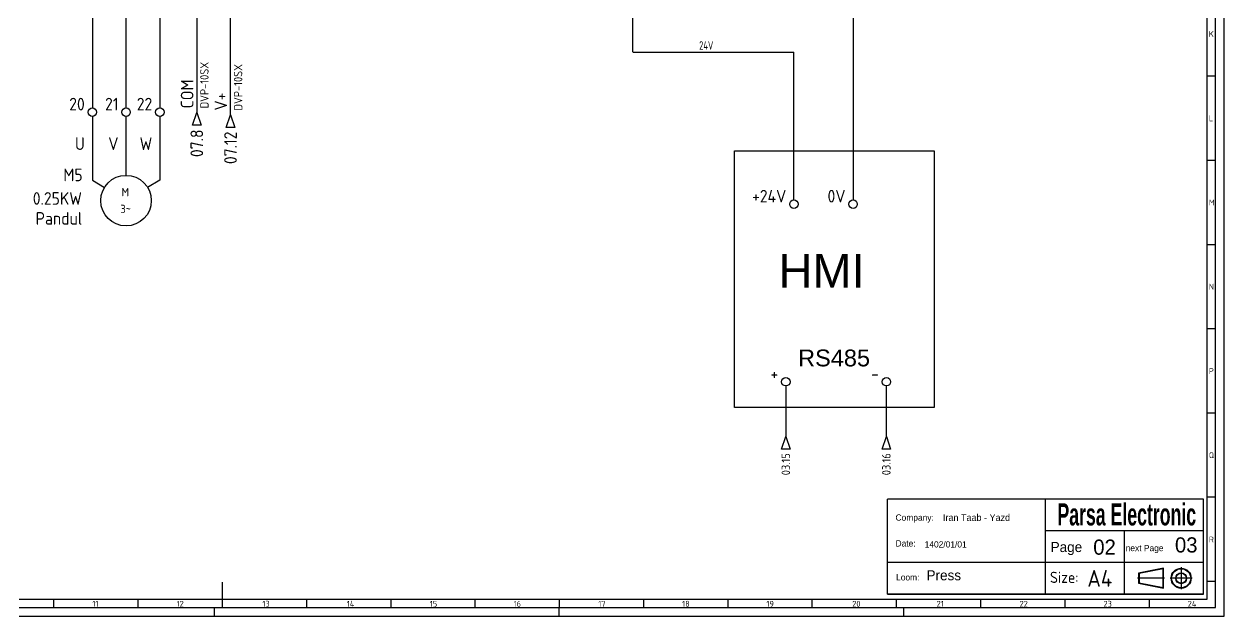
# Model space of a CAD drawing. Header units: millimetres. Extents: x 0 to 1189, y 5 to 846.
# Drawn here: x 477 to 1189, y 5 to 356 of the extents above; entities that cross this region are included whole.
import ezdxf
from ezdxf.enums import TextEntityAlignment as Align

# ---------------------------------------------------------------- set-up
doc = ezdxf.new("R2010")
doc.units = ezdxf.units.MM
doc.header["$LTSCALE"] = 12
for name, color, linetype in [('035', 5, 'Continuous'), ('07', 7, 'Continuous'), ('DESC', 1, 'Continuous'), ('MISC', 2, 'Continuous'), ('RED_2.5mm^2', 1, 'Continuous'), ('SYMS', 7, 'Continuous'), ('TAGS', 51, 'Continuous'), ('TERMS', 4, 'Continuous'), ('WIRENO', 70, 'Continuous'), ('WIREREF_DEST', 7, 'Continuous'), ('XREF', 7, 'Continuous')]:
    doc.layers.add(name, color=color, linetype=linetype)
doc.styles.add('AA', font='', dxfattribs={"height": 1})
doc.styles.add('ACISOTS', font='isocp.shx')
doc.styles.add('ISO Proportional', font='isocp.shx')
doc.styles.add('RAAD', font='swisscb.ttf', dxfattribs={"width": 0.7})
doc.styles.add('WD_IEC', font='isocp2.shx', dxfattribs={"width": 0.9, "height": 4})
doc.styles.get('AA').set_extended_font_data('Zar')

# ---------------------------------------------------------------- blocks, each defined once
blk = doc.blocks.new('IEC_border_a0')
at = {"layer": '035', "color": 0}
for p, q in [((1189, 0), (1189, 841)), ((1183.98, 320.5), (1179, 320.5)), ((1184, 270.46), (1179.02, 270.46)), ((1184, 270.46), (1179.02, 270.46)), ((1184, 220.46), (1179.02, 220.46)), ((1184, 170.46), (1179.02, 170.46)), ((1184, 120.46), (1179.02, 120.46)), ((1184, 70.46), (1179.02, 70.46)), ((1184.02, 20.42), (1179.03, 20.42)), ((494.5, 10), (494.5, 5)), ((544.5, 10), (544.5, 5)), ((594.5, 10), (594.5, 5)), ((644.5, 10), (644.5, 5)), ((694.5, 10), (694.5, 5)), ((744.5, 10), (744.5, 5)), ((744.5, 10), (744.5, 5)), ((794.5, 10), (794.5, 5)), ((844.5, 10), (844.5, 5)), ((894.5, 10), (894.5, 5)), ((944.5, 10), (944.5, 5)), ((994.5, 10), (994.5, 5)), ((1044.5, 10), (1044.5, 5)), ((1094.5, 10), (1094.5, 5)), ((1144.5, 10), (1144.5, 5)), ((0, 0), (1189, 0)), ((590, 0), (590, 5)), ((794.5, 0), (794.5, 5)), ((999, 0), (999, 5))]:
    blk.add_line(p, q, dxfattribs=at)
blk.add_lwpolyline([(10, 10), (1179, 10), (1179, 831), (10, 831)], close=True, dxfattribs=at)
at = {"layer": '07', "color": 0}
blk.add_line((594.5, 20), (594.5, 10), dxfattribs=at)
blk.add_lwpolyline([(5, 5), (1184, 5), (1184, 836), (5, 836)], close=True, dxfattribs=at)
at = {"layer": '035', "color": 0, "style": 'ISO Proportional'}
for s, p in [('K', (1180, 343.75)), ('L', (1180.02, 293.72)), ('M', (1180.02, 243.72)), ('N', (1180.02, 193.72)), ('P', (1180.02, 143.72)), ('Q', (1180.02, 93.72)), ('R', (1180.03, 43.68)), ('11', (517.49, 5.5)), ('12', (567.49, 5.5)), ('13', (618.42, 5.5)), ('14', (668.46, 5.5)), ('15', (717.72, 5.5)), ('16', (767.49, 5.5)), ('17', (817.72, 5.5)), ('18', (867.49, 5.5)), ('19', (917.49, 5.5)), ('20', (968.42, 5.5)), ('21', (1018.46, 5.5)), ('22', (1067.72, 5.5)), ('23', (1117.49, 5.5)), ('24', (1167.49, 5.5))]:
    blk.add_text(s, height=3.5, dxfattribs=at).set_placement(p)
blk = doc.blocks.new('VMO13')
blk.add_circle((0, 0), 7.5)
at = {"style": 'WD_IEC'}
for tag, p in [('INST', (-12.88, 12.75)), ('LOC', (-12.88, 9.25)), ('TAG1', (-12.88, 5.75)), ('DESC1', (-12.88, 1.5)), ('DESC2', (-12.88, -2)), ('DESC3', (-12.88, -5.5)), ('RATING1', (-12.88, -9)), ('RATING2', (-12.88, -12.5)), ('RATING3', (-12.88, -16)), ('RATING4', (-12.95, -19.58))]:
    blk.add_attdef(tag, text='', height=2.5, dxfattribs=at).set_placement(p, align=Align.RIGHT)
blk.add_attdef('TERM02', (-0.69, 7.75), '', height=2, rotation=90, dxfattribs=at)
at = {"style": 'WD_IEC', "flags": 1}
for tag, p, height in [('X2TERM02', (0, 7.5), 0.32), ('MFG', (12.75, 9), 1.5), ('CAT', (12.75, 6.5), 1.5), ('X0TERM01', (-6.4, 3.9), 0.32), ('X0TERM03', (6.4, 3.9), 0.32), ('X4LINK', (-7.5, 0), 0.32), ('X1LINK', (7.5, 0), 0.32), ('X8TERM04', (0, -7.5), 0.32), ('ASSYCODE', (1, -9), 1), ('FAMILY', (1, -10.5), 1), ('CATDESC', (1, -12), 1)]:
    blk.add_attdef(tag, p, '', height=height, dxfattribs=at)
at = {"style": 'WD_IEC'}
for tag, p in [('TERM01', (-7.35, 4.34)), ('TERM03', (9.35, 4.53)), ('TERM04', (-0.59, -7.92))]:
    blk.add_attdef(tag, text='', height=2, rotation=90, dxfattribs=at).set_placement(p, align=Align.RIGHT)
for tag, p in [('M', (-0.22, 1.27)), ('3~', (-0.12, -3.73))]:
    blk.add_attdef(tag, text='', height=2.5, dxfattribs=at).set_placement(p, align=Align.CENTER)
at = {"lineweight": 15, "style": 'WD_IEC'}
blk.add_attdef('XREF', text='', height=2.5, dxfattribs=at).set_placement((-13.19, -22.86), align=Align.RIGHT)
blk = doc.blocks.new('VT0002')
blk.add_circle((0, 0), 1.25)
at = {"style": 'WD_IEC', "flags": 1}
for tag, p, height in [('ASSYCODE', (2.75, 10.75), 1), ('CATDESC', (2.75, 9.25), 1), ('MFG', (2.75, 7.25), 1.5), ('CAT', (2.75, 4.75), 1.5), ('X4PIN01', (-1.25, 1), 0.25), ('X4TERM01', (-1.25, 0), 0.25), ('X4TERMDESC01', (-1.25, 0.5), 0.4), ('STRIPSEQ', (0, 0), 0.025), ('X2PIN01', (0, 2.25), 0.25), ('X2TERM01', (0, 1.25), 0.25), ('X8PIN01', (0, -0.25), 0.25), ('X2TERMDESC01', (0, 1.75), 0.4), ('X1PIN01', (1.25, 1), 0.25), ('X1TERM01', (1.25, 0), 0.25), ('X1TERMDESC01', (1.25, 0.5), 0.4), ('LINKTERM', (0, -0.04), 0.025), ('X8TERM01', (0, -1.25), 0.25), ('X8TERMDESC01', (0, -0.75), 0.4)]:
    blk.add_attdef(tag, p, '', height=height, dxfattribs=at)
at = {"style": 'WD_IEC'}
for tag, p in [('INST', (-2.25, 6.5)), ('LOC', (-2.25, 3.5)), ('DESC2', (-2.25, -9.25)), ('DESC1', (-2.25, -6.25)), ('DESC3', (-2.25, -12.25))]:
    blk.add_attdef(tag, text='', height=2.5, dxfattribs=at).set_placement(p, align=Align.RIGHT)
at = {"style": 'WD_IEC', "flags": 8}
for tag, height, p in [('TAGSTRIP', 2.5, (-2.25, 0.5)), ('TERM01', 2, (-2.25, -3.25))]:
    blk.add_attdef(tag, text='', height=height, dxfattribs=at).set_placement(p, align=Align.RIGHT)
blk = doc.blocks.new('HA1D4')
blk.add_lwpolyline([(0, 0), (1.25, -3.75), (-1.25, -3.75)], close=True)
at = {"style": 'WD_IEC', "flags": 8}
blk.add_attdef('WIRENO', (-1, 1.25), '', height=2.5, rotation=90, dxfattribs=at)
at = {"style": 'WD_IEC'}
blk.add_attdef('DESC1', text='', height=2.5, rotation=90, dxfattribs=at).set_placement((1, 1.25), align=Align.TOP_LEFT)
at = {"style": 'WD_IEC', "flags": 1}
blk.add_attdef('X2TERM01', (0, 0), '', height=0.32, dxfattribs=at)
blk.add_attdef('SIGCODE', text='', height=1, dxfattribs=at).set_placement((-2.5, -3.2), align=Align.RIGHT)
at = {"style": 'WD_IEC'}
blk.add_attdef('XREF', text='', height=2.5, rotation=90, dxfattribs=at).set_placement((0, -5), align=Align.MIDDLE_RIGHT)
blk = doc.blocks.new('WD_WNH')
at = {"linetype": 'Continuous', "style": 'WD_IEC', "width": 0.8}
blk.add_attdef('WIRENO', text='', height=2.5, dxfattribs=at).set_placement((0, 0.75), align=Align.CENTER)
at = {"style": 'WD_IEC', "flags": 1}
for tag, p in [('W08USER', (0, 0.375)), ('W04USER', (0, 0.875)), ('W05USER', (0, 0.75)), ('W09USER', (0, 0.25)), ('W03USER', (0, 1)), ('W06USER', (0, 0.625)), ('W07USER', (0, 0.5)), ('W02USER', (0, 1.125)), ('W01USER', (0, 1.25)), ('W10USER', (0, 0.125))]:
    blk.add_attdef(tag, text='', height=0.08, dxfattribs=at).set_placement(p, align=Align.CENTER)

msp = doc.modelspace()

# ---------------------------------------------------------------- linework, layer by layer
for p, q in [((1176.82, 74.23), (989.37, 74.23)), ((989.37, 17.99), (989.37, 74.23)), ((1083.09, 17.99), (1083.09, 74.23)), ((1176.82, 17.99), (1176.82, 74.23)), ((1176.82, 55.48), (1083.09, 55.48)), ((1129.96, 36.74), (1129.96, 55.48)), ((1176.82, 36.74), (989.37, 36.74)), ((1129.96, 17.99), (1129.96, 36.74)), ((1153.16, 33.3), (1138.32, 30.33)), ((1138.32, 30.33), (1138.32, 24.4)), ((1152.87, 32.94), (1138.62, 30.09)), ((1138.62, 30.09), (1138.62, 24.64)), ((1152.87, 21.79), (1152.87, 32.94)), ((1153.16, 21.43), (1153.16, 33.3)), ((1163.58, 33.9), (1163.58, 20.84)), ((1153.76, 27.37), (1137.73, 27.37)), ((1138.32, 24.4), (1153.16, 21.43)), ((1138.62, 24.64), (1152.87, 21.79)), ((1170.11, 27.37), (1157.05, 27.37)), ((989.37, 18.03), (1176.82, 18.03)), ((989.37, 17.99), (1176.82, 17.99))]:
    msp.add_line(p, q)
at = {"color": 0}
msp.add_lwpolyline([(898.45, 281.04), (1017.06, 281.04), (1017.06, 128.8), (898.45, 128.8)], close=True, dxfattribs=at)
for radius in [5.94, 5.64, 3.26, 2.97]:
    msp.add_circle((1163.58, 27.37), radius)
at = {"layer": 'RED_2.5mm^2', "color": 0}
for p, q in [((838.07, 467.39), (838.07, 339.7)), ((517.47, 394.79), (517.47, 306.59)), ((537.47, 306.59), (537.47, 394.79)), ((557.53, 394.79), (557.53, 306.59)), ((579.46, 393.47), (579.46, 303.8)), ((599.46, 302.53), (599.46, 393.47)), ((968.91, 366.24), (968.91, 251.94)), ((838.3, 339.7), (933.78, 339.7)), ((933.78, 251.94), (933.78, 339.7)), ((517.47, 301.59), (517.47, 263.75)), ((537.47, 266.56), (537.47, 301.59)), ((557.53, 301.59), (557.53, 263.75)), ((517.47, 263.75), (524.67, 259.37)), ((537.47, 266.56), (537.47, 266.56)), ((557.53, 263.75), (550.28, 259.37)), ((928.97, 141.54), (928.97, 111.58)), ((988.65, 111.58), (988.65, 141.54))]:
    msp.add_line(p, q, dxfattribs=at)

# ---------------------------------------------------------------- block references
at = {"color": 0}
msp.add_blockref('IEC_border_a0', (0, 4.94), dxfattribs=at)
at = {"layer": 'SYMS'}
ref = msp.add_blockref('HA1D4', (579.46, 303.8), dxfattribs=dict(at, xscale=2, yscale=2, zscale=2))
ref.add_attrib('XREF', '07.8', dxfattribs={"layer": 'XREF', "height": 7.5, "rotation": 90, "style": 'WD_IEC'}).set_placement((579.46, 293.8), align=Align.MIDDLE_RIGHT)
ref.add_attrib('DESC1', 'DVP-10SX', dxfattribs={"layer": 'DESC', "height": 5, "rotation": 90, "style": 'WD_IEC'}).set_placement((581.46, 306.3), align=Align.TOP_LEFT)
ref.add_attrib('WIRENO', 'COM', (577.46, 306.3), dxfattribs={"layer": 'WIREREF_DEST', "height": 7.5, "rotation": 90, "style": 'WD_IEC', "flags": 8})
ref = msp.add_blockref('HA1D4', (599.46, 302.53), dxfattribs=dict(at, xscale=2, yscale=2, zscale=2))
ref.add_attrib('XREF', '07.12', dxfattribs={"layer": 'XREF', "height": 7.5, "rotation": 90, "style": 'WD_IEC'}).set_placement((599.46, 292.53), align=Align.MIDDLE_RIGHT)
ref.add_attrib('DESC1', 'DVP-10SX', dxfattribs={"layer": 'DESC', "height": 5, "rotation": 90, "style": 'WD_IEC'}).set_placement((601.46, 305.03), align=Align.TOP_LEFT)
ref.add_attrib('WIRENO', 'V+', (597.46, 305.03), dxfattribs={"layer": 'WIREREF_DEST', "height": 7.5, "rotation": 90, "style": 'WD_IEC', "flags": 8})
at = {"layer": 'SYMS', "color": 0}
ref = msp.add_blockref('VT0002', (517.47, 304.09), dxfattribs=dict(at, xscale=2, yscale=2, zscale=2))
ref.add_attrib('TERM01', 'U', dxfattribs={"layer": 'TERMS', "height": 7.5, "style": 'WD_IEC', "flags": 8}).set_placement((512.97, 281.62), align=Align.RIGHT)
ref.add_attrib('TAGSTRIP', '20', dxfattribs={"layer": 'TAGS', "height": 7.5, "style": 'WD_IEC', "flags": 8}).set_placement((512.97, 305.09), align=Align.RIGHT)
ref = msp.add_blockref('VT0002', (537.47, 304.09), dxfattribs=dict(at, xscale=2, yscale=2, zscale=2))
ref.add_attrib('TERM01', 'V', dxfattribs={"layer": 'TERMS', "height": 7.5, "style": 'WD_IEC', "flags": 8}).set_placement((532.97, 281.62), align=Align.RIGHT)
ref.add_attrib('TAGSTRIP', '21', dxfattribs={"layer": 'TAGS', "height": 7.5, "style": 'WD_IEC', "flags": 8}).set_placement((532.97, 305.09), align=Align.RIGHT)
ref = msp.add_blockref('VT0002', (557.53, 304.09), dxfattribs=dict(at, xscale=2, yscale=2, zscale=2))
ref.add_attrib('TERM01', 'W', dxfattribs={"layer": 'TERMS', "height": 7.5, "style": 'WD_IEC', "flags": 8}).set_placement((553.03, 281.62), align=Align.RIGHT)
ref.add_attrib('TAGSTRIP', '22', dxfattribs={"layer": 'TAGS', "height": 7.5, "style": 'WD_IEC', "flags": 8}).set_placement((553.03, 305.09), align=Align.RIGHT)
ref = msp.add_blockref('VMO13', (537.47, 251.56), dxfattribs=dict(at, xscale=2, yscale=2, zscale=2))
ref.add_attrib('M', 'M', dxfattribs={"layer": 'MISC', "height": 5, "style": 'WD_IEC'}).set_placement((537.03, 254.09), align=Align.CENTER)
ref.add_attrib('3~', '3~', dxfattribs={"layer": 'MISC', "height": 5, "style": 'WD_IEC'}).set_placement((537.23, 244.09), align=Align.CENTER)
ref.add_attrib('DESC2', 'Pandul', dxfattribs={"layer": 'DESC', "height": 7.5, "style": 'WD_IEC'}).set_placement((511.46, 237.24), align=Align.RIGHT)
ref.add_attrib('DESC1', '0.25KW', dxfattribs={"layer": 'DESC', "height": 7.5, "style": 'WD_IEC'}).set_placement((511.3, 249.09), align=Align.RIGHT)
ref.add_attrib('TAG1', 'M5', dxfattribs={"layer": 'TAGS', "height": 7.5, "style": 'WD_IEC'}).set_placement((511.72, 263.06), align=Align.RIGHT)
ref = msp.add_blockref('VT0002', (933.78, 249.44), dxfattribs=dict(at, xscale=2, yscale=2, zscale=2))
ref.add_attrib('TAGSTRIP', '+24V', dxfattribs={"layer": 'TAGS', "height": 7.5, "style": 'WD_IEC', "flags": 8}).set_placement((929.28, 250.44), align=Align.RIGHT)
ref = msp.add_blockref('VT0002', (968.91, 249.44), dxfattribs=dict(at, xscale=2, yscale=2, zscale=2))
ref.add_attrib('TAGSTRIP', '0V', dxfattribs={"layer": 'TAGS', "height": 7.5, "style": 'WD_IEC', "flags": 8}).set_placement((964.41, 250.44), align=Align.RIGHT)
ref = msp.add_blockref('VT0002', (928.97, 144.04), dxfattribs=dict(at, xscale=2, yscale=2, zscale=2))
ref.add_attrib('TAGSTRIP', '+', dxfattribs={"layer": 'TAGS', "height": 7.5, "style": 'WD_IEC', "flags": 8}).set_placement((924.47, 145.04), align=Align.RIGHT)
ref = msp.add_blockref('VT0002', (988.65, 144.04), dxfattribs=dict(at, xscale=2, yscale=2, zscale=2))
ref.add_attrib('TAGSTRIP', '-', dxfattribs={"layer": 'TAGS', "height": 7.5, "style": 'WD_IEC', "flags": 8}).set_placement((984.15, 145.04), align=Align.RIGHT)
at = {"layer": 'SYMS'}
ref = msp.add_blockref('HA1D4', (928.97, 111.58), dxfattribs=dict(at, xscale=2, yscale=2, zscale=2))
ref.add_attrib('XREF', '03.15', dxfattribs={"layer": 'XREF', "height": 5, "rotation": 90, "style": 'WD_IEC'}).set_placement((928.97, 101.58), align=Align.MIDDLE_RIGHT)
ref = msp.add_blockref('HA1D4', (988.65, 111.58), dxfattribs=dict(at, xscale=2, yscale=2, zscale=2))
ref.add_attrib('XREF', '03.16', dxfattribs={"layer": 'XREF', "height": 5, "rotation": 90, "style": 'WD_IEC'}).set_placement((988.65, 101.58), align=Align.MIDDLE_RIGHT)
at = {"layer": 'WIRENO', "color": 0}
ref = msp.add_blockref('WD_WNH', (881.8, 339.7), dxfattribs=dict(at, xscale=2, yscale=2, zscale=2))
ref.add_attrib('WIRENO', '24V', dxfattribs={"linetype": 'Continuous', "height": 5, "style": 'WD_IEC', "width": 0.8}).set_placement((881.8, 341.2), align=Align.CENTER)

# ---------------------------------------------------------------- texts
at = {"color": 30, "style": 'RAAD', "width": 0.7}
msp.add_text('Parsa Electronic ', height=13.0966, dxfattribs=at).set_placement((1090.16, 58.71))
at = {"color": 7, "ltscale": 0.5, "style": 'AA'}
for s, height, p in [('Company:', 3.728, (994.09, 61.53)), ('Iran Taab - Yazd', 4, (1022.21, 61.39)), ('Date:', 3.728, (994.09, 46.19)), ('02', 9, (1111.42, 41.33)), ('03', 9, (1159.9, 42.64)), ('1402/01/01', 3.728, (1011.37, 45.6)), ('Page', 6, (1086.12, 42.91)), ('next Page ', 3.728, (1130.65, 43.43)), ('Loom:', 3.728, (994.41, 26.06)), ('Press', 6, (1012.47, 26.14))]:
    msp.add_text(s, height=height, dxfattribs=at).set_placement(p)
at = {"style": 'ACISOTS'}
for s, height, p in [('Size:', 6.633, (1085.75, 24.58)), ('A4', 9.949, (1107.9, 22.29))]:
    msp.add_text(s, height=height, dxfattribs=at).set_placement(p)
at = {"color": 0, "char_height": 10, "attachment_point": 1}
for s, width, heights, insert in [('\\pxqc;{\\f@Arial Unicode MS|b0|i0|c0|p34;\\P\\pq*;  \\H2x;HMI}', 82.379, [36.72], (916.83, 236.56)), ('\\pxqc;{\\f@Arial Unicode MS|b0|i0|c0|p34;\\P\\pq*;  RS485}', 152.0004, [122.17], (928.49, 179.81))]:
    msp.add_mtext_dynamic_manual_height_columns(s, width=width, gutter_width=90.22, heights=heights, dxfattribs=dict(at, insert=insert))

doc.saveas('drawing.dxf')
